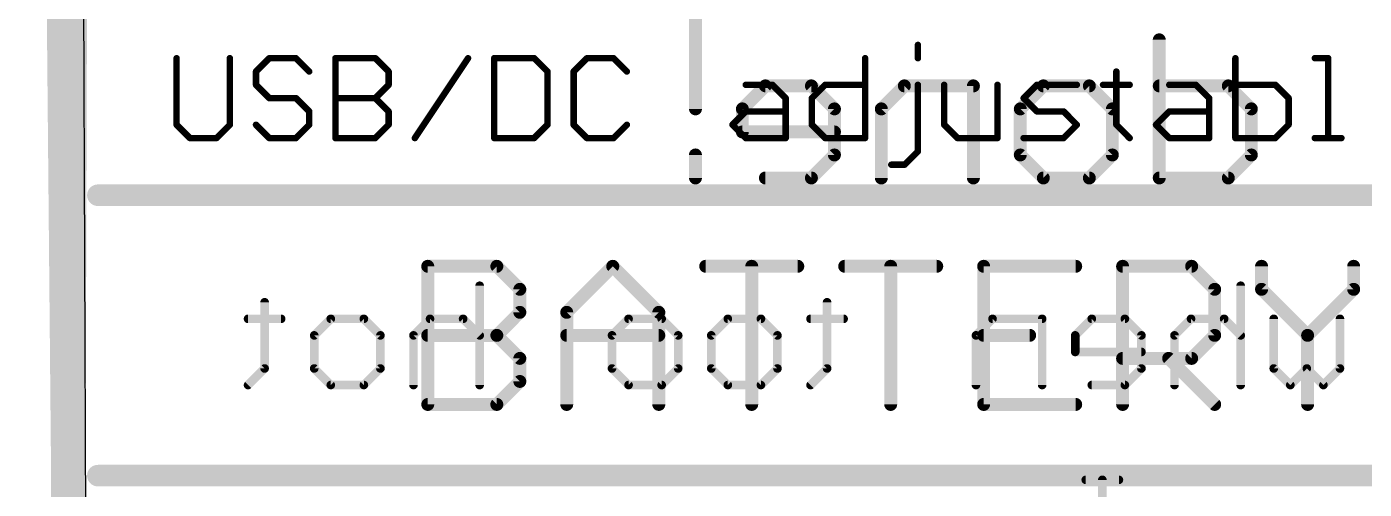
# Model space of a CAD drawing. Extents: x -0.7 to 44.7, y -0.3 to 41.4.
# Drawn here: x -0.71 to 15.05, y 10 to 15.45 of the extents above; entities that cross this region are included whole.
import ezdxf

# ---------------------------------------------------------------- set-up
doc = ezdxf.new("R2010")
doc.units = 0
for name, color, linetype in [('1', 12, 'CONTINUOUS'), ('16', 132, 'CONTINUOUS'), ('20', 53, 'CONTINUOUS'), ('21', 40, 'CONTINUOUS'), ('22', 6, 'CONTINUOUS')]:
    doc.layers.add(name, color=color, linetype=linetype)

msp = doc.modelspace()

# ---------------------------------------------------------------- linework, layer by layer
at = {"layer": '1', "const_width": 0.4064}
msp.add_lwpolyline([(-0.254, -0.127), (-0.127, 40.386)], dxfattribs=at)
at = {"layer": '16', "const_width": 0.4064}
msp.add_lwpolyline([(-0.127, 0), (-0.508, 41.148)], dxfattribs=at)
at = {"layer": '20'}
msp.add_line((-0.122, 37.427), (0.005, 3.213), dxfattribs=at)
at = {"layer": '21'}
for points, const_width in [([(9.7873, 15.2325), (9.7873, 15.0757)], 0.0762), ([(1.0541, 15.0757), (1.0541, 14.2919)], 0.0762), ([(1.6812, 14.2919), (1.6812, 15.0757)], 0.0762), ([(2.1464, 15.0757), (1.9896, 14.9189)], 0.0762), ([(2.4599, 15.0757), (2.1464, 15.0757)], 0.0762), ([(2.6167, 14.9189), (2.4599, 15.0757)], 0.0762), ([(2.9251, 14.1351), (2.9251, 15.0757)], 0.0762), ([(2.9251, 15.0757), (3.3954, 15.0757)], 0.0762), ([(3.3954, 15.0757), (3.5522, 14.9189)], 0.0762), ([(3.8607, 14.1351), (4.4877, 15.0757)], 0.0762), ([(4.7962, 15.0757), (4.7962, 14.1351)], 0.0762), ([(5.2665, 15.0757), (4.7962, 15.0757)], 0.0762), ([(5.4232, 14.9189), (5.2665, 15.0757)], 0.0762), ([(5.8885, 15.0757), (5.7317, 14.9189)], 0.0762), ([(6.202, 15.0757), (5.8885, 15.0757)], 0.0762), ([(6.3588, 14.9189), (6.202, 15.0757)], 0.0762), ([(9.1653, 15.0757), (9.1653, 14.1351)], 0.0762), ([(13.5277, 15.0757), (13.5277, 14.1351)], 0.0762), ([(14.4632, 15.0757), (14.62, 15.0757)], 0.0762), ([(14.62, 15.0757), (14.62, 14.1351)], 0.0762), ([(1.9896, 14.9189), (1.9896, 14.7622)], 0.0762), ([(3.5522, 14.9189), (3.5522, 14.7622)], 0.0762), ([(5.4232, 14.2919), (5.4232, 14.9189)], 0.0762), ([(5.7317, 14.9189), (5.7317, 14.2919)], 0.0762), ([(12.1253, 14.9189), (12.1253, 14.2919)], 0.0762), ([(1.9896, 14.7622), (2.1464, 14.6054)], 0.0762), ([(3.5522, 14.7622), (3.3954, 14.6054)], 0.0762), ([(7.7595, 14.7622), (8.073, 14.7622)], 0.0762), ([(8.073, 14.7622), (8.2298, 14.6054)], 0.0762), ([(8.5382, 14.6054), (8.695, 14.7622)], 0.0762), ([(8.695, 14.7622), (9.1653, 14.7622)], 0.0762), ([(9.7873, 13.9783), (9.7873, 14.7622)], 0.0762), ([(10.0974, 14.7622), (10.0974, 14.2919)], 0.0762), ([(10.7245, 14.1351), (10.7245, 14.7622)], 0.0762), ([(11.033, 14.6054), (11.1897, 14.7622)], 0.0762), ([(11.1897, 14.7622), (11.66, 14.7622)], 0.0762), ([(11.9685, 14.7622), (12.282, 14.7622)], 0.0762), ([(12.7489, 14.7622), (13.0625, 14.7622)], 0.0762), ([(13.0625, 14.7622), (13.2192, 14.6054)], 0.0762), ([(13.998, 14.7622), (13.5277, 14.7622)], 0.0762), ([(14.1547, 14.6054), (13.998, 14.7622)], 0.0762), ([(2.1464, 14.6054), (2.4599, 14.6054)], 0.0762), ([(2.4599, 14.6054), (2.6167, 14.4486)], 0.0762), ([(2.9251, 14.6054), (3.3954, 14.6054)], 0.0762), ([(3.3954, 14.6054), (3.5522, 14.4486)], 0.0762), ([(8.2298, 14.6054), (8.2298, 14.1351)], 0.0762), ([(8.5382, 14.2919), (8.5382, 14.6054)], 0.0762), ([(11.1897, 14.4486), (11.033, 14.6054)], 0.0762), ([(13.2192, 14.6054), (13.2192, 14.1351)], 0.0762), ([(14.1547, 14.2919), (14.1547, 14.6054)], 0.0762), ([(2.6167, 14.4486), (2.6167, 14.2919)], 0.0762), ([(3.5522, 14.4486), (3.5522, 14.2919)], 0.0762), ([(7.6027, 14.2919), (7.7595, 14.4486)], 0.0762), ([(7.7595, 14.4486), (8.2298, 14.4486)], 0.0762), ([(11.5033, 14.4486), (11.1897, 14.4486)], 0.0762), ([(11.66, 14.2919), (11.5033, 14.4486)], 0.0762), ([(12.5922, 14.2919), (12.7489, 14.4486)], 0.0762), ([(12.7489, 14.4486), (13.2192, 14.4486)], 0.0762), ([(1.0541, 14.2919), (1.2109, 14.1351)], 0.0762), ([(1.5244, 14.1351), (1.6812, 14.2919)], 0.0762), ([(2.1464, 14.1351), (1.9896, 14.2919)], 0.0762), ([(2.6167, 14.2919), (2.4599, 14.1351)], 0.0762), ([(3.5522, 14.2919), (3.3954, 14.1351)], 0.0762), ([(5.2665, 14.1351), (5.4232, 14.2919)], 0.0762), ([(5.7317, 14.2919), (5.8885, 14.1351)], 0.0762), ([(6.202, 14.1351), (6.3588, 14.2919)], 0.0762), ([(7.7595, 14.1351), (7.6027, 14.2919)], 0.0762), ([(8.695, 14.1351), (8.5382, 14.2919)], 0.0762), ([(10.0974, 14.2919), (10.2542, 14.1351)], 0.0762), ([(11.5033, 14.1351), (11.66, 14.2919)], 0.0762), ([(12.1253, 14.2919), (12.282, 14.1351)], 0.0762), ([(12.7489, 14.1351), (12.5922, 14.2919)], 0.0762), ([(13.998, 14.1351), (14.1547, 14.2919)], 0.0762), ([(1.2109, 14.1351), (1.5244, 14.1351)], 0.0762), ([(2.4599, 14.1351), (2.1464, 14.1351)], 0.0762), ([(3.3954, 14.1351), (2.9251, 14.1351)], 0.0762), ([(4.7962, 14.1351), (5.2665, 14.1351)], 0.0762), ([(5.8885, 14.1351), (6.202, 14.1351)], 0.0762), ([(8.2298, 14.1351), (7.7595, 14.1351)], 0.0762), ([(9.1653, 14.1351), (8.695, 14.1351)], 0.0762), ([(10.2542, 14.1351), (10.7245, 14.1351)], 0.0762), ([(11.033, 14.1351), (11.5033, 14.1351)], 0.0762), ([(13.2192, 14.1351), (12.7489, 14.1351)], 0.0762), ([(13.5277, 14.1351), (13.998, 14.1351)], 0.0762), ([(14.4632, 14.1351), (14.7767, 14.1351)], 0.0762), ([(9.6305, 13.8216), (9.7873, 13.9783)], 0.0762), ([(9.4738, 13.8216), (9.6305, 13.8216)], 0.0762), ([(0.127, 13.462), (22.225, 13.462)], 0.254), ([(4.0132, 10.9982), (4.0132, 12.6252)], 0.1524), ([(4.0132, 12.6252), (4.8267, 12.6252)], 0.1524), ([(4.8267, 12.6252), (5.0979, 12.354)], 0.1524), ([(5.6504, 12.0829), (6.1927, 12.6252)], 0.1524), ([(6.1927, 12.6252), (6.735, 12.0829)], 0.1524), ([(7.2875, 12.6252), (8.3722, 12.6252)], 0.1524), ([(7.8298, 10.9982), (7.8298, 12.6252)], 0.1524), ([(8.9247, 12.6252), (10.0093, 12.6252)], 0.1524), ([(9.467, 10.9982), (9.467, 12.6252)], 0.1524), ([(11.6465, 12.6252), (10.5618, 12.6252)], 0.1524), ([(10.5618, 12.6252), (10.5618, 10.9982)], 0.1524), ([(12.199, 10.9982), (12.199, 12.6252)], 0.1524), ([(12.199, 12.6252), (13.0125, 12.6252)], 0.1524), ([(13.0125, 12.6252), (13.2836, 12.354)], 0.1524), ([(13.8361, 12.6252), (13.8361, 12.354)], 0.1524), ([(14.9208, 12.354), (14.9208, 12.6252)], 0.1524), ([(5.0979, 12.354), (5.0979, 12.0829)], 0.1524), ([(13.2836, 12.354), (13.2836, 11.8117)], 0.1524), ([(13.8361, 12.354), (14.3785, 11.8117)], 0.1524), ([(14.3785, 11.8117), (14.9208, 12.354)], 0.1524), ([(5.0979, 12.0829), (4.8267, 11.8117)], 0.1524), ([(5.6504, 10.9982), (5.6504, 12.0829)], 0.1524), ([(6.735, 12.0829), (6.735, 10.9982)], 0.1524), ([(4.0132, 11.8117), (4.8267, 11.8117)], 0.1524), ([(4.8267, 11.8117), (5.0979, 11.5405)], 0.1524), ([(5.6504, 11.8117), (6.735, 11.8117)], 0.1524), ([(10.5618, 11.8117), (11.1042, 11.8117)], 0.1524), ([(13.2836, 11.8117), (13.0125, 11.5405)], 0.1524), ([(14.3785, 11.8117), (14.3785, 10.9982)], 0.1524), ([(5.0979, 11.5405), (5.0979, 11.2694)], 0.1524), ([(13.0125, 11.5405), (12.199, 11.5405)], 0.1524), ([(12.7413, 11.5405), (13.2836, 10.9982)], 0.1524), ([(5.0979, 11.2694), (4.8267, 10.9982)], 0.1524), ([(4.8267, 10.9982), (4.0132, 10.9982)], 0.1524), ([(10.5618, 10.9982), (11.6465, 10.9982)], 0.1524), ([(22.225, 10.16), (0.127, 10.16)], 0.254)]:
    msp.add_lwpolyline(points, dxfattribs=dict(at, const_width=const_width))
for points, const_width in [([(9.8064, 15.2325, 1), (9.7683, 15.2325)], 0.0381), ([(1.0732, 15.0757, 1), (1.0351, 15.0757)], 0.0381), ([(1.7002, 15.0757, 1), (1.6621, 15.0757)], 0.0381), ([(2.1464, 15.0948, 1), (2.1464, 15.0567)], 0.0381), ([(2.1599, 15.0622, 1), (2.1329, 15.0892)], 0.0381), ([(2.4734, 15.0892, 1), (2.4464, 15.0622)], 0.0381), ([(2.4599, 15.0567, 1), (2.4599, 15.0948)], 0.0381), ([(2.9442, 15.0757, 1), (2.9061, 15.0757)], 0.0381), ([(2.9251, 15.0948, 1), (2.9251, 15.0567)], 0.0381), ([(3.4089, 15.0892, 1), (3.382, 15.0622)], 0.0381), ([(3.3954, 15.0567, 1), (3.3954, 15.0948)], 0.0381), ([(4.5036, 15.0651, 1), (4.4719, 15.0863)], 0.0381), ([(4.8152, 15.0757, 1), (4.7771, 15.0757)], 0.0381), ([(4.7962, 15.0948, 1), (4.7962, 15.0567)], 0.0381), ([(5.2799, 15.0892, 1), (5.253, 15.0622)], 0.0381), ([(5.2665, 15.0567, 1), (5.2665, 15.0948)], 0.0381), ([(5.8885, 15.0948, 1), (5.8885, 15.0567)], 0.0381), ([(5.9019, 15.0622, 1), (5.875, 15.0892)], 0.0381), ([(6.2155, 15.0892, 1), (6.1885, 15.0622)], 0.0381), ([(6.202, 15.0567, 1), (6.202, 15.0948)], 0.0381), ([(9.1844, 15.0757, 1), (9.1463, 15.0757)], 0.0381), ([(9.7683, 15.0757, 1), (9.8064, 15.0757)], 0.0381), ([(13.5467, 15.0757, 1), (13.5086, 15.0757)], 0.0381), ([(14.4632, 15.0948, 1), (14.4632, 15.0567)], 0.0381), ([(14.639, 15.0757, 1), (14.6009, 15.0757)], 0.0381), ([(14.62, 15.0567, 1), (14.62, 15.0948)], 0.0381), ([(1.9761, 14.9324, 1), (2.0031, 14.9055)], 0.0381), ([(2.0087, 14.9189, 1), (1.9706, 14.9189)], 0.0381), ([(2.6032, 14.9055, 1), (2.6302, 14.9324)], 0.0381), ([(3.5713, 14.9189, 1), (3.5332, 14.9189)], 0.0381), ([(3.5387, 14.9055, 1), (3.5657, 14.9324)], 0.0381), ([(5.4423, 14.9189, 1), (5.4042, 14.9189)], 0.0381), ([(5.4098, 14.9055, 1), (5.4367, 14.9324)], 0.0381), ([(5.7507, 14.9189, 1), (5.7126, 14.9189)], 0.0381), ([(5.7182, 14.9324, 1), (5.7452, 14.9055)], 0.0381), ([(6.3453, 14.9055, 1), (6.3722, 14.9324)], 0.0381), ([(12.1443, 14.9189, 1), (12.1062, 14.9189)], 0.0381), ([(2.0031, 14.7756, 1), (1.9761, 14.7487)], 0.0381), ([(1.9706, 14.7622, 1), (2.0087, 14.7622)], 0.0381), ([(3.5332, 14.7622, 1), (3.5713, 14.7622)], 0.0381), ([(3.5657, 14.7487, 1), (3.5387, 14.7756)], 0.0381), ([(7.7595, 14.7812, 1), (7.7595, 14.7431)], 0.0381), ([(8.0865, 14.7756, 1), (8.0596, 14.7487)], 0.0381), ([(8.073, 14.7431, 1), (8.073, 14.7812)], 0.0381), ([(8.695, 14.7812, 1), (8.695, 14.7431)], 0.0381), ([(8.7085, 14.7487, 1), (8.6815, 14.7756)], 0.0381), ([(9.1653, 14.7431, 1), (9.1653, 14.7812)], 0.0381), ([(9.8064, 14.7622, 1), (9.7683, 14.7622)], 0.0381), ([(10.1165, 14.7622, 1), (10.0784, 14.7622)], 0.0381), ([(10.7436, 14.7622, 1), (10.7055, 14.7622)], 0.0381), ([(11.1897, 14.7812, 1), (11.1897, 14.7431)], 0.0381), ([(11.2032, 14.7487, 1), (11.1763, 14.7756)], 0.0381), ([(11.66, 14.7431, 1), (11.66, 14.7812)], 0.0381), ([(11.9685, 14.7812, 1), (11.9685, 14.7431)], 0.0381), ([(12.282, 14.7431, 1), (12.282, 14.7812)], 0.0381), ([(12.7489, 14.7812, 1), (12.7489, 14.7431)], 0.0381), ([(13.0759, 14.7756, 1), (13.049, 14.7487)], 0.0381), ([(13.0625, 14.7431, 1), (13.0625, 14.7812)], 0.0381), ([(13.5277, 14.7812, 1), (13.5277, 14.7431)], 0.0381), ([(14.0115, 14.7756, 1), (13.9845, 14.7487)], 0.0381), ([(13.998, 14.7431, 1), (13.998, 14.7812)], 0.0381), ([(2.1464, 14.6245, 1), (2.1464, 14.5864)], 0.0381), ([(2.1329, 14.5919, 1), (2.1599, 14.6189)], 0.0381), ([(2.4734, 14.6189, 1), (2.4464, 14.5919)], 0.0381), ([(2.4599, 14.5864, 1), (2.4599, 14.6245)], 0.0381), ([(2.9251, 14.6245, 1), (2.9251, 14.5864)], 0.0381), ([(3.4089, 14.6189, 1), (3.382, 14.5919)], 0.0381), ([(3.382, 14.6189, 1), (3.4089, 14.5919)], 0.0381), ([(3.3954, 14.5864, 1), (3.3954, 14.6245)], 0.0381), ([(8.2489, 14.6054, 1), (8.2108, 14.6054)], 0.0381), ([(8.2163, 14.5919, 1), (8.2433, 14.6189)], 0.0381), ([(8.5573, 14.6054, 1), (8.5192, 14.6054)], 0.0381), ([(8.5248, 14.6189, 1), (8.5517, 14.5919)], 0.0381), ([(11.0464, 14.6189, 1), (11.0195, 14.5919)], 0.0381), ([(11.0195, 14.6189, 1), (11.0464, 14.5919)], 0.0381), ([(13.2383, 14.6054, 1), (13.2002, 14.6054)], 0.0381), ([(13.2058, 14.5919, 1), (13.2327, 14.6189)], 0.0381), ([(14.1738, 14.6054, 1), (14.1357, 14.6054)], 0.0381), ([(14.1413, 14.5919, 1), (14.1682, 14.6189)], 0.0381), ([(2.6357, 14.4486, 1), (2.5976, 14.4486)], 0.0381), ([(2.6032, 14.4352, 1), (2.6302, 14.4621)], 0.0381), ([(3.5713, 14.4486, 1), (3.5332, 14.4486)], 0.0381), ([(3.5387, 14.4352, 1), (3.5657, 14.4621)], 0.0381), ([(7.7595, 14.4677, 1), (7.7595, 14.4296)], 0.0381), ([(7.773, 14.4352, 1), (7.746, 14.4621)], 0.0381), ([(8.2298, 14.4296, 1), (8.2298, 14.4677)], 0.0381), ([(11.1897, 14.4677, 1), (11.1897, 14.4296)], 0.0381), ([(11.1763, 14.4352, 1), (11.2032, 14.4621)], 0.0381), ([(11.5167, 14.4621, 1), (11.4898, 14.4352)], 0.0381), ([(11.5033, 14.4296, 1), (11.5033, 14.4677)], 0.0381), ([(12.7489, 14.4677, 1), (12.7489, 14.4296)], 0.0381), ([(12.7624, 14.4352, 1), (12.7355, 14.4621)], 0.0381), ([(13.2192, 14.4296, 1), (13.2192, 14.4677)], 0.0381), ([(1.0676, 14.3053, 1), (1.0406, 14.2784)], 0.0381), ([(1.0351, 14.2919, 1), (1.0732, 14.2919)], 0.0381), ([(1.6621, 14.2919, 1), (1.7002, 14.2919)], 0.0381), ([(1.6946, 14.2784, 1), (1.6677, 14.3053)], 0.0381), ([(2.0031, 14.3053, 1), (1.9761, 14.2784)], 0.0381), ([(2.5976, 14.2919, 1), (2.6357, 14.2919)], 0.0381), ([(2.6302, 14.2784, 1), (2.6032, 14.3053)], 0.0381), ([(3.5332, 14.2919, 1), (3.5713, 14.2919)], 0.0381), ([(3.5657, 14.2784, 1), (3.5387, 14.3053)], 0.0381), ([(5.4042, 14.2919, 1), (5.4423, 14.2919)], 0.0381), ([(5.4367, 14.2784, 1), (5.4098, 14.3053)], 0.0381), ([(5.7452, 14.3053, 1), (5.7182, 14.2784)], 0.0381), ([(5.7126, 14.2919, 1), (5.7507, 14.2919)], 0.0381), ([(6.3722, 14.2784, 1), (6.3453, 14.3053)], 0.0381), ([(7.6162, 14.3053, 1), (7.5893, 14.2784)], 0.0381), ([(7.5893, 14.3053, 1), (7.6162, 14.2784)], 0.0381), ([(8.5192, 14.2919, 1), (8.5573, 14.2919)], 0.0381), ([(8.5517, 14.3053, 1), (8.5248, 14.2784)], 0.0381), ([(10.1109, 14.3053, 1), (10.084, 14.2784)], 0.0381), ([(10.0784, 14.2919, 1), (10.1165, 14.2919)], 0.0381), ([(11.6735, 14.2784, 1), (11.6466, 14.3053)], 0.0381), ([(11.6466, 14.2784, 1), (11.6735, 14.3053)], 0.0381), ([(12.1062, 14.2919, 1), (12.1443, 14.2919)], 0.0381), ([(12.1387, 14.3053, 1), (12.1118, 14.2784)], 0.0381), ([(12.6056, 14.3053, 1), (12.5787, 14.2784)], 0.0381), ([(12.5787, 14.3053, 1), (12.6056, 14.2784)], 0.0381), ([(14.1357, 14.2919, 1), (14.1738, 14.2919)], 0.0381), ([(14.1682, 14.2784, 1), (14.1413, 14.3053)], 0.0381), ([(1.2109, 14.1542, 1), (1.2109, 14.1161)], 0.0381), ([(1.1974, 14.1216, 1), (1.2243, 14.1486)], 0.0381), ([(1.5109, 14.1486, 1), (1.5379, 14.1216)], 0.0381), ([(1.5244, 14.1161, 1), (1.5244, 14.1542)], 0.0381), ([(2.1464, 14.1542, 1), (2.1464, 14.1161)], 0.0381), ([(2.1329, 14.1216, 1), (2.1599, 14.1486)], 0.0381), ([(2.4464, 14.1486, 1), (2.4734, 14.1216)], 0.0381), ([(2.4599, 14.1161, 1), (2.4599, 14.1542)], 0.0381), ([(2.9251, 14.1542, 1), (2.9251, 14.1161)], 0.0381), ([(2.9061, 14.1351, 1), (2.9442, 14.1351)], 0.0381), ([(3.382, 14.1486, 1), (3.4089, 14.1216)], 0.0381), ([(3.3954, 14.1161, 1), (3.3954, 14.1542)], 0.0381), ([(3.8448, 14.1457, 1), (3.8765, 14.1245)], 0.0381), ([(4.7771, 14.1351, 1), (4.8152, 14.1351)], 0.0381), ([(4.7962, 14.1542, 1), (4.7962, 14.1161)], 0.0381), ([(5.253, 14.1486, 1), (5.2799, 14.1216)], 0.0381), ([(5.2665, 14.1161, 1), (5.2665, 14.1542)], 0.0381), ([(5.8885, 14.1542, 1), (5.8885, 14.1161)], 0.0381), ([(5.875, 14.1216, 1), (5.9019, 14.1486)], 0.0381), ([(6.1885, 14.1486, 1), (6.2155, 14.1216)], 0.0381), ([(6.202, 14.1161, 1), (6.202, 14.1542)], 0.0381), ([(7.7595, 14.1542, 1), (7.7595, 14.1161)], 0.0381), ([(7.746, 14.1216, 1), (7.773, 14.1486)], 0.0381), ([(8.2108, 14.1351, 1), (8.2489, 14.1351)], 0.0381), ([(8.2298, 14.1161, 1), (8.2298, 14.1542)], 0.0381), ([(8.695, 14.1542, 1), (8.695, 14.1161)], 0.0381), ([(8.6815, 14.1216, 1), (8.7085, 14.1486)], 0.0381), ([(9.1463, 14.1351, 1), (9.1844, 14.1351)], 0.0381), ([(9.1653, 14.1161, 1), (9.1653, 14.1542)], 0.0381), ([(10.2542, 14.1542, 1), (10.2542, 14.1161)], 0.0381), ([(10.2407, 14.1216, 1), (10.2677, 14.1486)], 0.0381), ([(10.7055, 14.1351, 1), (10.7436, 14.1351)], 0.0381), ([(10.7245, 14.1161, 1), (10.7245, 14.1542)], 0.0381), ([(11.033, 14.1542, 1), (11.033, 14.1161)], 0.0381), ([(11.4898, 14.1486, 1), (11.5167, 14.1216)], 0.0381), ([(11.5033, 14.1161, 1), (11.5033, 14.1542)], 0.0381), ([(12.2685, 14.1216, 1), (12.2955, 14.1486)], 0.0381), ([(12.7489, 14.1542, 1), (12.7489, 14.1161)], 0.0381), ([(12.7355, 14.1216, 1), (12.7624, 14.1486)], 0.0381), ([(13.2002, 14.1351, 1), (13.2383, 14.1351)], 0.0381), ([(13.2192, 14.1161, 1), (13.2192, 14.1542)], 0.0381), ([(13.5086, 14.1351, 1), (13.5467, 14.1351)], 0.0381), ([(13.5277, 14.1542, 1), (13.5277, 14.1161)], 0.0381), ([(13.9845, 14.1486, 1), (14.0115, 14.1216)], 0.0381), ([(13.998, 14.1161, 1), (13.998, 14.1542)], 0.0381), ([(14.4632, 14.1542, 1), (14.4632, 14.1161)], 0.0381), ([(14.6009, 14.1351, 1), (14.639, 14.1351)], 0.0381), ([(14.7767, 14.1161, 1), (14.7767, 14.1542)], 0.0381), ([(9.7683, 13.9783, 1), (9.8064, 13.9783)], 0.0381), ([(9.8008, 13.9649, 1), (9.7738, 13.9918)], 0.0381), ([(9.4738, 13.8406, 1), (9.4738, 13.8025)], 0.0381), ([(9.6171, 13.835, 1), (9.644, 13.8081)], 0.0381), ([(9.6305, 13.8025, 1), (9.6305, 13.8406)], 0.0381), ([(0.127, 13.5255, 1), (0.127, 13.3985)], 0.127), ([(4.0513, 12.6252, 1), (3.9751, 12.6252)], 0.0762), ([(4.0132, 12.6633, 1), (4.0132, 12.5871)], 0.0762), ([(4.8536, 12.6521, 1), (4.7998, 12.5982)], 0.0762), ([(4.8267, 12.5871, 1), (4.8267, 12.6633)], 0.0762), ([(6.2196, 12.6521, 1), (6.1657, 12.5982)], 0.0762), ([(6.2196, 12.5982, 1), (6.1657, 12.6521)], 0.0762), ([(7.2875, 12.6633, 1), (7.2875, 12.5871)], 0.0762), ([(7.8679, 12.6252, 1), (7.7917, 12.6252)], 0.0762), ([(8.3722, 12.5871, 1), (8.3722, 12.6633)], 0.0762), ([(8.9247, 12.6633, 1), (8.9247, 12.5871)], 0.0762), ([(9.5051, 12.6252, 1), (9.4289, 12.6252)], 0.0762), ([(10.0093, 12.5871, 1), (10.0093, 12.6633)], 0.0762), ([(10.5618, 12.6633, 1), (10.5618, 12.5871)], 0.0762), ([(10.5999, 12.6252, 1), (10.5237, 12.6252)], 0.0762), ([(11.6465, 12.5871, 1), (11.6465, 12.6633)], 0.0762), ([(12.2371, 12.6252, 1), (12.1609, 12.6252)], 0.0762), ([(12.199, 12.6633, 1), (12.199, 12.5871)], 0.0762), ([(13.0394, 12.6521, 1), (12.9855, 12.5982)], 0.0762), ([(13.0125, 12.5871, 1), (13.0125, 12.6633)], 0.0762), ([(13.8742, 12.6252, 1), (13.798, 12.6252)], 0.0762), ([(14.9589, 12.6252, 1), (14.8827, 12.6252)], 0.0762), ([(5.136, 12.354, 1), (5.0598, 12.354)], 0.0762), ([(5.0709, 12.3271, 1), (5.1248, 12.381)], 0.0762), ([(13.3217, 12.354, 1), (13.2455, 12.354)], 0.0762), ([(13.2567, 12.3271, 1), (13.3106, 12.381)], 0.0762), ([(13.8631, 12.381, 1), (13.8092, 12.3271)], 0.0762), ([(13.798, 12.354, 1), (13.8742, 12.354)], 0.0762), ([(14.8827, 12.354, 1), (14.9589, 12.354)], 0.0762), ([(14.9477, 12.3271, 1), (14.8939, 12.381)], 0.0762), ([(5.1248, 12.0559, 1), (5.0709, 12.1098)], 0.0762), ([(5.6234, 12.1098, 1), (5.6773, 12.0559)], 0.0762), ([(5.6885, 12.0829, 1), (5.6123, 12.0829)], 0.0762), ([(6.7731, 12.0829, 1), (6.6969, 12.0829)], 0.0762), ([(6.7081, 12.0559, 1), (6.762, 12.1098)], 0.0762), ([(5.0598, 12.0829, 1), (5.136, 12.0829)], 0.0762), ([(4.0132, 11.8498, 1), (4.0132, 11.7736)], 0.0762), ([(4.8536, 11.8386, 1), (4.7998, 11.7848)], 0.0762), ([(4.7998, 11.8386, 1), (4.8536, 11.7848)], 0.0762), ([(4.8267, 11.7736, 1), (4.8267, 11.8498)], 0.0762), ([(5.6504, 11.8498, 1), (5.6504, 11.7736)], 0.0762), ([(6.735, 11.7736, 1), (6.735, 11.8498)], 0.0762), ([(10.5618, 11.8498, 1), (10.5618, 11.7736)], 0.0762), ([(11.1042, 11.7736, 1), (11.1042, 11.8498)], 0.0762), ([(13.2455, 11.8117, 1), (13.3217, 11.8117)], 0.0762), ([(13.3106, 11.7848, 1), (13.2567, 11.8386)], 0.0762), ([(14.4166, 11.8117, 1), (14.3404, 11.8117)], 0.0762), ([(14.3515, 11.8386, 1), (14.4054, 11.7848)], 0.0762), ([(14.3515, 11.7848, 1), (14.4054, 11.8386)], 0.0762), ([(5.136, 11.5405, 1), (5.0598, 11.5405)], 0.0762), ([(5.0709, 11.5136, 1), (5.1248, 11.5675)], 0.0762), ([(12.199, 11.5786, 1), (12.199, 11.5024)], 0.0762), ([(12.7683, 11.5675, 1), (12.7144, 11.5136)], 0.0762), ([(12.9855, 11.5675, 1), (13.0394, 11.5136)], 0.0762), ([(13.0125, 11.5024, 1), (13.0125, 11.5786)], 0.0762), ([(5.1248, 11.2424, 1), (5.0709, 11.2963)], 0.0762), ([(5.0598, 11.2694, 1), (5.136, 11.2694)], 0.0762), ([(4.0132, 11.0363, 1), (4.0132, 10.9601)], 0.0762), ([(3.9751, 10.9982, 1), (4.0513, 10.9982)], 0.0762), ([(4.7998, 11.0251, 1), (4.8536, 10.9713)], 0.0762), ([(4.8267, 10.9601, 1), (4.8267, 11.0363)], 0.0762), ([(5.6123, 10.9982, 1), (5.6885, 10.9982)], 0.0762), ([(6.6969, 10.9982, 1), (6.7731, 10.9982)], 0.0762), ([(7.7917, 10.9982, 1), (7.8679, 10.9982)], 0.0762), ([(9.4289, 10.9982, 1), (9.5051, 10.9982)], 0.0762), ([(10.5618, 11.0363, 1), (10.5618, 10.9601)], 0.0762), ([(10.5237, 10.9982, 1), (10.5999, 10.9982)], 0.0762), ([(11.6465, 10.9601, 1), (11.6465, 11.0363)], 0.0762), ([(12.1609, 10.9982, 1), (12.2371, 10.9982)], 0.0762), ([(13.2567, 10.9713, 1), (13.3106, 11.0251)], 0.0762), ([(14.3404, 10.9982, 1), (14.4166, 10.9982)], 0.0762), ([(0.127, 10.2235, 1), (0.127, 10.0965)], 0.127)]:
    msp.add_lwpolyline(points, format="xyb", dxfattribs=dict(at, const_width=const_width))
at = {"layer": '22'}
for points, const_width in [([(7.1668, 15.5634), (7.1668, 14.4787)], 0.1524), ([(12.6308, 15.2922), (12.6308, 13.6652)], 0.1524), ([(7.9905, 14.7499), (7.7193, 14.4787)], 0.1524), ([(8.5328, 14.7499), (7.9905, 14.7499)], 0.1524), ([(8.804, 14.4787), (8.5328, 14.7499)], 0.1524), ([(9.6276, 14.7499), (9.3565, 14.4787)], 0.1524), ([(10.4411, 14.7499), (9.6276, 14.7499)], 0.1524), ([(10.4411, 13.6652), (10.4411, 14.7499)], 0.1524), ([(10.9936, 14.4787), (11.2648, 14.7499)], 0.1524), ([(11.2648, 14.7499), (11.8071, 14.7499)], 0.1524), ([(11.8071, 14.7499), (12.0783, 14.4787)], 0.1524), ([(13.4443, 14.7499), (12.6308, 14.7499)], 0.1524), ([(13.7154, 14.4787), (13.4443, 14.7499)], 0.1524), ([(7.7193, 14.4787), (7.7193, 14.2075)], 0.1524), ([(8.804, 13.9364), (8.804, 14.4787)], 0.1524), ([(9.3565, 14.4787), (9.3565, 13.6652)], 0.1524), ([(10.9936, 13.9364), (10.9936, 14.4787)], 0.1524), ([(12.0783, 14.4787), (12.0783, 13.9364)], 0.1524), ([(13.7154, 13.9364), (13.7154, 14.4787)], 0.1524), ([(7.7193, 14.2075), (8.804, 14.2075)], 0.1524), ([(7.1668, 13.9364), (7.1668, 13.6652)], 0.1524), ([(8.5328, 13.6652), (8.804, 13.9364)], 0.1524), ([(11.2648, 13.6652), (10.9936, 13.9364)], 0.1524), ([(12.0783, 13.9364), (11.8071, 13.6652)], 0.1524), ([(13.4443, 13.6652), (13.7154, 13.9364)], 0.1524), ([(7.9905, 13.6652), (8.5328, 13.6652)], 0.1524), ([(11.8071, 13.6652), (11.2648, 13.6652)], 0.1524), ([(12.6308, 13.6652), (13.4443, 13.6652)], 0.1524), ([(4.6246, 12.3962), (4.6246, 11.2268)], 0.1016), ([(13.59, 12.3962), (13.59, 11.2268)], 0.1016), ([(2.0909, 12.2013), (2.0909, 11.4217)], 0.1016), ([(8.7175, 12.2013), (8.7175, 11.4217)], 0.1016), ([(2.2858, 12.0064), (1.896, 12.0064)], 0.1016), ([(2.6756, 11.8115), (2.8705, 12.0064)], 0.1016), ([(2.8705, 12.0064), (3.2603, 12.0064)], 0.1016), ([(3.2603, 12.0064), (3.4552, 11.8115)], 0.1016), ([(4.0399, 12.0064), (3.845, 11.8115)], 0.1016), ([(4.4297, 12.0064), (4.0399, 12.0064)], 0.1016), ([(4.6246, 11.8115), (4.4297, 12.0064)], 0.1016), ([(6.1838, 11.8115), (6.3787, 12.0064)], 0.1016), ([(6.3787, 12.0064), (6.7685, 12.0064)], 0.1016), ([(6.7685, 12.0064), (6.9634, 11.8115)], 0.1016), ([(7.3532, 11.8115), (7.5481, 12.0064)], 0.1016), ([(7.5481, 12.0064), (7.9379, 12.0064)], 0.1016), ([(7.9379, 12.0064), (8.1328, 11.8115)], 0.1016), ([(8.9124, 12.0064), (8.5226, 12.0064)], 0.1016), ([(10.6665, 12.0064), (10.4716, 11.8115)], 0.1016), ([(11.2512, 12.0064), (10.6665, 12.0064)], 0.1016), ([(11.2512, 11.2268), (11.2512, 12.0064)], 0.1016), ([(11.8359, 12.0064), (11.641, 11.8115)], 0.1016), ([(12.2257, 12.0064), (11.8359, 12.0064)], 0.1016), ([(12.4206, 11.8115), (12.2257, 12.0064)], 0.1016), ([(13.0053, 12.0064), (12.8104, 11.8115)], 0.1016), ([(13.3951, 12.0064), (13.0053, 12.0064)], 0.1016), ([(13.59, 11.8115), (13.3951, 12.0064)], 0.1016), ([(13.9798, 11.4217), (13.9798, 12.0064)], 0.1016), ([(14.7594, 12.0064), (14.7594, 11.4217)], 0.1016), ([(2.6756, 11.4217), (2.6756, 11.8115)], 0.1016), ([(3.4552, 11.8115), (3.4552, 11.4217)], 0.1016), ([(3.845, 11.8115), (3.845, 11.2268)], 0.1016), ([(6.1838, 11.4217), (6.1838, 11.8115)], 0.1016), ([(6.9634, 11.8115), (6.9634, 11.4217)], 0.1016), ([(7.3532, 11.4217), (7.3532, 11.8115)], 0.1016), ([(8.1328, 11.8115), (8.1328, 11.4217)], 0.1016), ([(10.4716, 11.8115), (10.4716, 11.2268)], 0.1016), ([(11.641, 11.8115), (11.641, 11.6166)], 0.1016), ([(12.4206, 11.4217), (12.4206, 11.8115)], 0.1016), ([(12.8104, 11.8115), (12.8104, 11.2268)], 0.1016), ([(11.641, 11.6166), (12.4206, 11.6166)], 0.1016), ([(2.0909, 11.4217), (1.896, 11.2268)], 0.1016), ([(2.8705, 11.2268), (2.6756, 11.4217)], 0.1016), ([(3.4552, 11.4217), (3.2603, 11.2268)], 0.1016), ([(6.3787, 11.2268), (6.1838, 11.4217)], 0.1016), ([(6.9634, 11.4217), (6.7685, 11.2268)], 0.1016), ([(7.5481, 11.2268), (7.3532, 11.4217)], 0.1016), ([(8.1328, 11.4217), (7.9379, 11.2268)], 0.1016), ([(8.7175, 11.4217), (8.5226, 11.2268)], 0.1016), ([(12.2257, 11.2268), (12.4206, 11.4217)], 0.1016), ([(14.1747, 11.2268), (13.9798, 11.4217)], 0.1016), ([(14.3696, 11.4217), (14.1747, 11.2268)], 0.1016), ([(14.5645, 11.2268), (14.3696, 11.4217)], 0.1016), ([(14.7594, 11.4217), (14.5645, 11.2268)], 0.1016), ([(3.2603, 11.2268), (2.8705, 11.2268)], 0.1016), ([(6.7685, 11.2268), (6.3787, 11.2268)], 0.1016), ([(7.9379, 11.2268), (7.5481, 11.2268)], 0.1016), ([(11.8359, 11.2268), (12.2257, 11.2268)], 0.1016), ([(12.1551, 10.1102), (11.7653, 10.1102)], 0.1016), ([(11.9602, 8.9408), (11.9602, 10.1102)], 0.1016)]:
    msp.add_lwpolyline(points, dxfattribs=dict(at, const_width=const_width))
for points, const_width in [([(12.6689, 15.2922, 1), (12.5927, 15.2922)], 0.0762), ([(7.9905, 14.788, 1), (7.9905, 14.7118)], 0.0762), ([(8.0174, 14.7229, 1), (7.9635, 14.7768)], 0.0762), ([(8.5598, 14.7768, 1), (8.5059, 14.7229)], 0.0762), ([(8.5328, 14.7118, 1), (8.5328, 14.788)], 0.0762), ([(9.6276, 14.788, 1), (9.6276, 14.7118)], 0.0762), ([(9.6546, 14.7229, 1), (9.6007, 14.7768)], 0.0762), ([(10.4792, 14.7499, 1), (10.403, 14.7499)], 0.0762), ([(10.4411, 14.7118, 1), (10.4411, 14.788)], 0.0762), ([(11.2648, 14.788, 1), (11.2648, 14.7118)], 0.0762), ([(11.2917, 14.7229, 1), (11.2378, 14.7768)], 0.0762), ([(11.8341, 14.7768, 1), (11.7802, 14.7229)], 0.0762), ([(11.8071, 14.7118, 1), (11.8071, 14.788)], 0.0762), ([(12.6308, 14.788, 1), (12.6308, 14.7118)], 0.0762), ([(13.4712, 14.7768, 1), (13.4173, 14.7229)], 0.0762), ([(13.4443, 14.7118, 1), (13.4443, 14.788)], 0.0762), ([(7.1287, 14.4787, 1), (7.2049, 14.4787)], 0.0762), ([(7.7574, 14.4787, 1), (7.6812, 14.4787)], 0.0762), ([(7.6924, 14.5056, 1), (7.7463, 14.4518)], 0.0762), ([(8.8421, 14.4787, 1), (8.7659, 14.4787)], 0.0762), ([(8.777, 14.4518, 1), (8.8309, 14.5056)], 0.0762), ([(9.3946, 14.4787, 1), (9.3184, 14.4787)], 0.0762), ([(9.3295, 14.5056, 1), (9.3834, 14.4518)], 0.0762), ([(11.0317, 14.4787, 1), (10.9555, 14.4787)], 0.0762), ([(10.9667, 14.5056, 1), (11.0206, 14.4518)], 0.0762), ([(12.1164, 14.4787, 1), (12.0402, 14.4787)], 0.0762), ([(12.0513, 14.4518, 1), (12.1052, 14.5056)], 0.0762), ([(13.7535, 14.4787, 1), (13.6773, 14.4787)], 0.0762), ([(13.6885, 14.4518, 1), (13.7424, 14.5056)], 0.0762), ([(7.7193, 14.2456, 1), (7.7193, 14.1694)], 0.0762), ([(7.6812, 14.2075, 1), (7.7574, 14.2075)], 0.0762), ([(8.804, 14.1694, 1), (8.804, 14.2456)], 0.0762), ([(7.2049, 13.9364, 1), (7.1287, 13.9364)], 0.0762), ([(8.7659, 13.9364, 1), (8.8421, 13.9364)], 0.0762), ([(8.8309, 13.9094, 1), (8.777, 13.9633)], 0.0762), ([(11.0206, 13.9633, 1), (10.9667, 13.9094)], 0.0762), ([(10.9555, 13.9364, 1), (11.0317, 13.9364)], 0.0762), ([(12.0402, 13.9364, 1), (12.1164, 13.9364)], 0.0762), ([(12.1052, 13.9094, 1), (12.0513, 13.9633)], 0.0762), ([(13.6773, 13.9364, 1), (13.7535, 13.9364)], 0.0762), ([(13.7424, 13.9094, 1), (13.6885, 13.9633)], 0.0762), ([(7.9905, 13.7033, 1), (7.9905, 13.6271)], 0.0762), ([(8.5059, 13.6921, 1), (8.5598, 13.6383)], 0.0762), ([(8.5328, 13.6271, 1), (8.5328, 13.7033)], 0.0762), ([(11.2648, 13.7033, 1), (11.2648, 13.6271)], 0.0762), ([(11.2379, 13.6383, 1), (11.2917, 13.6921)], 0.0762), ([(11.7802, 13.6921, 1), (11.8341, 13.6383)], 0.0762), ([(11.8071, 13.6271, 1), (11.8071, 13.7033)], 0.0762), ([(12.6308, 13.7033, 1), (12.6308, 13.6271)], 0.0762), ([(13.4173, 13.6921, 1), (13.4712, 13.6383)], 0.0762), ([(13.4443, 13.6271, 1), (13.4443, 13.7033)], 0.0762), ([(7.1287, 13.6652, 1), (7.2049, 13.6652)], 0.0762), ([(9.3184, 13.6652, 1), (9.3946, 13.6652)], 0.0762), ([(10.403, 13.6652, 1), (10.4792, 13.6652)], 0.0762), ([(12.5927, 13.6652, 1), (12.6689, 13.6652)], 0.0762), ([(4.65, 12.3962, 1), (4.5992, 12.3962)], 0.0508), ([(13.6154, 12.3962, 1), (13.5646, 12.3962)], 0.0508), ([(2.1163, 12.2013, 1), (2.0655, 12.2013)], 0.0508), ([(8.7429, 12.2013, 1), (8.6921, 12.2013)], 0.0508), ([(1.896, 12.0318, 1), (1.896, 11.981)], 0.0508), ([(2.2858, 11.981, 1), (2.2858, 12.0318)], 0.0508), ([(2.8705, 12.0318, 1), (2.8705, 11.981)], 0.0508), ([(2.8885, 11.9884, 1), (2.8526, 12.0244)], 0.0508), ([(3.2783, 12.0244, 1), (3.2424, 11.9884)], 0.0508), ([(3.2603, 11.981, 1), (3.2603, 12.0318)], 0.0508), ([(4.0399, 12.0318, 1), (4.0399, 11.981)], 0.0508), ([(4.0579, 11.9884, 1), (4.022, 12.0244)], 0.0508), ([(4.4477, 12.0244, 1), (4.4118, 11.9884)], 0.0508), ([(4.4297, 11.981, 1), (4.4297, 12.0318)], 0.0508), ([(6.3787, 12.0318, 1), (6.3787, 11.981)], 0.0508), ([(6.3967, 11.9884, 1), (6.3607, 12.0244)], 0.0508), ([(6.7865, 12.0244, 1), (6.7505, 11.9884)], 0.0508), ([(6.7685, 11.981, 1), (6.7685, 12.0318)], 0.0508), ([(7.5481, 12.0318, 1), (7.5481, 11.981)], 0.0508), ([(7.5661, 11.9884, 1), (7.5301, 12.0244)], 0.0508), ([(7.9559, 12.0244, 1), (7.9199, 11.9884)], 0.0508), ([(7.9379, 11.981, 1), (7.9379, 12.0318)], 0.0508), ([(8.5226, 12.0318, 1), (8.5226, 11.981)], 0.0508), ([(8.9124, 11.981, 1), (8.9124, 12.0318)], 0.0508), ([(10.6665, 12.0318, 1), (10.6665, 11.981)], 0.0508), ([(10.6845, 11.9884, 1), (10.6485, 12.0244)], 0.0508), ([(11.2766, 12.0064, 1), (11.2258, 12.0064)], 0.0508), ([(11.2512, 11.981, 1), (11.2512, 12.0318)], 0.0508), ([(11.8359, 12.0318, 1), (11.8359, 11.981)], 0.0508), ([(11.8539, 11.9884, 1), (11.8179, 12.0244)], 0.0508), ([(12.2437, 12.0244, 1), (12.2077, 11.9884)], 0.0508), ([(12.2257, 11.981, 1), (12.2257, 12.0318)], 0.0508), ([(13.0053, 12.0318, 1), (13.0053, 11.981)], 0.0508), ([(13.0232, 11.9884, 1), (12.9873, 12.0244)], 0.0508), ([(13.413, 12.0244, 1), (13.3771, 11.9884)], 0.0508), ([(13.3951, 11.981, 1), (13.3951, 12.0318)], 0.0508), ([(14.0052, 12.0064, 1), (13.9544, 12.0064)], 0.0508), ([(14.7848, 12.0064, 1), (14.734, 12.0064)], 0.0508), ([(2.701, 11.8115, 1), (2.6502, 11.8115)], 0.0508), ([(2.6577, 11.8295, 1), (2.6936, 11.7935)], 0.0508), ([(3.4806, 11.8115, 1), (3.4298, 11.8115)], 0.0508), ([(3.4373, 11.7935, 1), (3.4732, 11.8295)], 0.0508), ([(3.8704, 11.8115, 1), (3.8196, 11.8115)], 0.0508), ([(3.8271, 11.8295, 1), (3.863, 11.7935)], 0.0508), ([(4.6066, 11.7935, 1), (4.6426, 11.8295)], 0.0508), ([(6.1658, 11.8295, 1), (6.2018, 11.7935)], 0.0508), ([(6.2092, 11.8115, 1), (6.1584, 11.8115)], 0.0508), ([(6.9888, 11.8115, 1), (6.938, 11.8115)], 0.0508), ([(6.9454, 11.7935, 1), (6.9814, 11.8295)], 0.0508), ([(7.3352, 11.8295, 1), (7.3712, 11.7935)], 0.0508), ([(7.3786, 11.8115, 1), (7.3278, 11.8115)], 0.0508), ([(8.1582, 11.8115, 1), (8.1074, 11.8115)], 0.0508), ([(8.1148, 11.7935, 1), (8.1508, 11.8295)], 0.0508), ([(10.4536, 11.8295, 1), (10.4896, 11.7935)], 0.0508), ([(10.497, 11.8115, 1), (10.4462, 11.8115)], 0.0508), ([(11.623, 11.8295, 1), (11.659, 11.7935)], 0.0508), ([(11.6664, 11.8115, 1), (11.6156, 11.8115)], 0.0508), ([(12.446, 11.8115, 1), (12.3952, 11.8115)], 0.0508), ([(12.4026, 11.7935, 1), (12.4385, 11.8295)], 0.0508), ([(12.7924, 11.8295, 1), (12.8283, 11.7935)], 0.0508), ([(12.8358, 11.8115, 1), (12.785, 11.8115)], 0.0508), ([(13.572, 11.7935, 1), (13.6079, 11.8295)], 0.0508), ([(11.641, 11.642, 1), (11.641, 11.5912)], 0.0508), ([(12.4206, 11.5912, 1), (12.4206, 11.642)], 0.0508), ([(11.6156, 11.6166, 1), (11.6664, 11.6166)], 0.0508), ([(2.0655, 11.4217, 1), (2.1163, 11.4217)], 0.0508), ([(2.1089, 11.4037, 1), (2.073, 11.4397)], 0.0508), ([(2.6936, 11.4397, 1), (2.6577, 11.4037)], 0.0508), ([(2.6502, 11.4217, 1), (2.701, 11.4217)], 0.0508), ([(3.4298, 11.4217, 1), (3.4806, 11.4217)], 0.0508), ([(3.4732, 11.4037, 1), (3.4373, 11.4397)], 0.0508), ([(6.2018, 11.4397, 1), (6.1658, 11.4037)], 0.0508), ([(6.1584, 11.4217, 1), (6.2092, 11.4217)], 0.0508), ([(6.938, 11.4217, 1), (6.9888, 11.4217)], 0.0508), ([(6.9814, 11.4037, 1), (6.9454, 11.4397)], 0.0508), ([(7.3712, 11.4397, 1), (7.3352, 11.4037)], 0.0508), ([(7.3278, 11.4217, 1), (7.3786, 11.4217)], 0.0508), ([(8.1074, 11.4217, 1), (8.1582, 11.4217)], 0.0508), ([(8.1508, 11.4037, 1), (8.1148, 11.4397)], 0.0508), ([(8.6921, 11.4217, 1), (8.7429, 11.4217)], 0.0508), ([(8.7355, 11.4037, 1), (8.6995, 11.4397)], 0.0508), ([(12.3952, 11.4217, 1), (12.446, 11.4217)], 0.0508), ([(12.4385, 11.4037, 1), (12.4026, 11.4397)], 0.0508), ([(13.9977, 11.4397, 1), (13.9618, 11.4037)], 0.0508), ([(13.9544, 11.4217, 1), (14.0052, 11.4217)], 0.0508), ([(14.3875, 11.4397, 1), (14.3516, 11.4037)], 0.0508), ([(14.3875, 11.4037, 1), (14.3516, 11.4397)], 0.0508), ([(14.734, 11.4217, 1), (14.7848, 11.4217)], 0.0508), ([(14.7773, 11.4037, 1), (14.7414, 11.4397)], 0.0508), ([(1.8781, 11.2448, 1), (1.914, 11.2088)], 0.0508), ([(2.8705, 11.2522, 1), (2.8705, 11.2014)], 0.0508), ([(2.8526, 11.2088, 1), (2.8885, 11.2448)], 0.0508), ([(3.2424, 11.2448, 1), (3.2783, 11.2088)], 0.0508), ([(3.2603, 11.2014, 1), (3.2603, 11.2522)], 0.0508), ([(3.8196, 11.2268, 1), (3.8704, 11.2268)], 0.0508), ([(4.5992, 11.2268, 1), (4.65, 11.2268)], 0.0508), ([(6.3787, 11.2522, 1), (6.3787, 11.2014)], 0.0508), ([(6.3607, 11.2088, 1), (6.3967, 11.2448)], 0.0508), ([(6.7505, 11.2448, 1), (6.7865, 11.2088)], 0.0508), ([(6.7685, 11.2014, 1), (6.7685, 11.2522)], 0.0508), ([(7.5481, 11.2522, 1), (7.5481, 11.2014)], 0.0508), ([(7.5301, 11.2088, 1), (7.5661, 11.2448)], 0.0508), ([(7.9199, 11.2448, 1), (7.9559, 11.2088)], 0.0508), ([(7.9379, 11.2014, 1), (7.9379, 11.2522)], 0.0508), ([(8.5046, 11.2448, 1), (8.5406, 11.2088)], 0.0508), ([(10.4462, 11.2268, 1), (10.497, 11.2268)], 0.0508), ([(11.2258, 11.2268, 1), (11.2766, 11.2268)], 0.0508), ([(11.8359, 11.2522, 1), (11.8359, 11.2014)], 0.0508), ([(12.2077, 11.2448, 1), (12.2437, 11.2088)], 0.0508), ([(12.2257, 11.2014, 1), (12.2257, 11.2522)], 0.0508), ([(12.785, 11.2268, 1), (12.8358, 11.2268)], 0.0508), ([(13.5646, 11.2268, 1), (13.6154, 11.2268)], 0.0508), ([(14.1567, 11.2448, 1), (14.1926, 11.2088)], 0.0508), ([(14.1567, 11.2088, 1), (14.1926, 11.2448)], 0.0508), ([(14.5465, 11.2448, 1), (14.5824, 11.2088)], 0.0508), ([(14.5465, 11.2088, 1), (14.5824, 11.2448)], 0.0508), ([(11.7653, 10.1356, 1), (11.7653, 10.0848)], 0.0508), ([(11.9856, 10.1102, 1), (11.9348, 10.1102)], 0.0508), ([(12.1551, 10.0848, 1), (12.1551, 10.1356)], 0.0508)]:
    msp.add_lwpolyline(points, format="xyb", dxfattribs=dict(at, const_width=const_width))

doc.saveas('drawing.dxf')
